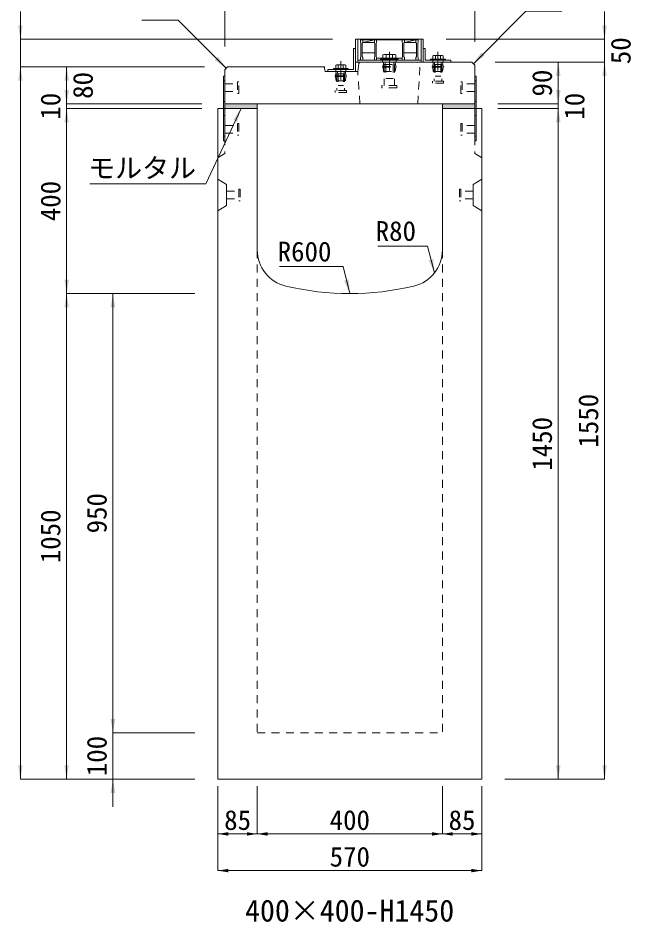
# Model space of a CAD drawing. Units: millimetres at full size. Extents: x -1934 to 78146, y -143454 to -112471.
# Drawn here: x 57435 to 58760, y -134144 to -132190 of the extents above; entities that cross this region are included whole.
import ezdxf
from ezdxf.enums import TextEntityAlignment as Align

# ---------------------------------------------------------------- set-up
doc = ezdxf.new("R2010")
doc.units = ezdxf.units.MM
doc.header["$LTSCALE"] = 23
for name, pattern in [('CHAIN', [18.5, 12, -1.5, 3.5, -1.5]), ('USER2', [1.35, 0.75, -0.6]), ('USER3', [1.35, 0.75, -0.6])]:
    doc.linetypes.add(name, pattern=pattern)
for name, color, linetype, lineweight in [('0_2', 7, 'Continuous', 13), ('インサート', 92, 'USER2', 9), ('グレーチング', 7, 'Continuous', 9), ('ジョイント', 7, 'Continuous', 5), ('モルタル', 7, 'Continuous', 13), ('作業エリア', 11, 'Continuous', 13), ('受枠', 3, 'Continuous', 13), ('寸法線', 7, 'Continuous', 13), ('引出線', 4, 'Continuous', 13), ('本体', 2, 'Continuous', 13), ('ｲﾝｻｰﾄ', 3, 'USER3', 5)]:
    doc.layers.add(name, color=color, linetype=linetype, lineweight=lineweight)
doc.layers.add('ハッチング_モルタル', color=30, linetype='Continuous')
doc.styles.add('ＭＳ ゴシック', font='')
doc.styles.get('ＭＳ ゴシック').set_extended_font_data('MS Gothic')

# ---------------------------------------------------------------- blocks, each defined once
blk = doc.blocks.new('filled_arrow')
at = {"color": 0, "linetype": 'Continuous', "lineweight": -2}
blk.add_solid([(7.5, 1.25), (0, 0), (7.5, -1.25)], dxfattribs=at)

msp = doc.modelspace()

# ---------------------------------------------------------------- hatches: boundary and pattern name
at = {"layer": 'ハッチング_モルタル'}
for points in [[(57952.11, -132385.71), (57952.11, -132375.71), (57882.11, -132375.71), (57882.11, -132385.71)], [(58422.11, -132385.71), (58422.11, -132375.71), (58352.11, -132375.71), (58352.11, -132385.71)]]:
    msp.add_hatch(color=256, dxfattribs=at).paths.add_polyline_path(points)

# ---------------------------------------------------------------- linework, layer by layer
at = {"layer": 'インサート', "linetype": 'Continuous'}
for p, q in [((58256.61, -132278.91), (58218.61, -132278.91)), ((58218.61, -132278.91), (58218.61, -132281.21)), ((58256.61, -132281.21), (58218.61, -132281.21)), ((58256.61, -132278.91), (58256.61, -132281.21)), ((58326.61, -132278.91), (58358.61, -132278.91)), ((58326.61, -132278.91), (58326.61, -132281.21)), ((58326.61, -132281.21), (58358.61, -132281.21)), ((58358.61, -132278.91), (58358.61, -132281.21)), ((58116.61, -132298.91), (58148.61, -132298.91)), ((58116.61, -132298.91), (58116.61, -132301.21)), ((58116.61, -132301.21), (58148.61, -132301.21)), ((58148.61, -132298.91), (58148.61, -132301.21))]:
    msp.add_line(p, q, dxfattribs=at)
at = {"layer": 'インサート', "linetype": 'Continuous', "lineweight": 13}
for p, q in [((58225.62, -132268.91), (58223.76, -132269.76)), ((58223.76, -132269.76), (58223.76, -132278.91)), ((58251.46, -132278.91), (58223.76, -132278.91)), ((58249.61, -132268.91), (58225.62, -132268.91)), ((58249.61, -132268.91), (58251.46, -132269.76)), ((58251.46, -132269.76), (58251.46, -132278.91)), ((58333.13, -132270.91), (58331.66, -132271.76)), ((58331.66, -132271.76), (58331.66, -132278.91)), ((58331.66, -132278.91), (58353.56, -132278.91)), ((58333.13, -132270.91), (58352.1, -132270.91)), ((58352.1, -132270.91), (58353.56, -132271.76)), ((58353.56, -132271.76), (58353.56, -132278.91)), ((58123.13, -132290.91), (58121.66, -132291.76)), ((58121.66, -132291.76), (58121.66, -132298.91)), ((58121.66, -132298.91), (58143.56, -132298.91)), ((58123.13, -132290.91), (58142.1, -132290.91)), ((58142.1, -132290.91), (58143.56, -132291.76)), ((58143.56, -132291.76), (58143.56, -132298.91))]:
    msp.add_line(p, q, dxfattribs=at)
at = {"layer": 'インサート'}
for p, q in [((58228.61, -132278.91), (58228.61, -132281.21)), ((58246.61, -132278.91), (58246.61, -132281.21)), ((58335.61, -132278.91), (58335.61, -132281.21)), ((58349.61, -132278.91), (58349.61, -132281.21)), ((58125.61, -132298.91), (58125.61, -132301.21)), ((58139.61, -132298.91), (58139.61, -132301.21)), ((58222.61, -132294.96), (58252.61, -132294.96)), ((58222.61, -132294.96), (58222.61, -132296.46)), ((58222.61, -132296.46), (58252.61, -132296.46)), ((58223.86, -132294.96), (58225.11, -132285.71)), ((58223.86, -132296.46), (58225.11, -132305.71)), ((58225.11, -132285.71), (58250.11, -132285.71)), ((58226.71, -132290.71), (58248.51, -132290.71)), ((58226.71, -132290.71), (58226.71, -132336.21)), ((58228.16, -132285.71), (58228.16, -132290.71)), ((58229.61, -132290.71), (58229.61, -132320.71)), ((58245.61, -132290.71), (58245.61, -132320.71)), ((58247.06, -132285.71), (58247.06, -132290.71)), ((58248.51, -132290.71), (58248.51, -132336.21)), ((58251.36, -132294.96), (58250.11, -132285.71)), ((58251.36, -132296.46), (58250.11, -132305.71)), ((58252.61, -132294.96), (58252.61, -132296.46)), ((58330.11, -132294.96), (58355.11, -132294.96)), ((58330.11, -132294.96), (58330.11, -132296.46)), ((58330.11, -132296.46), (58355.11, -132296.46)), ((58331.36, -132294.96), (58332.61, -132285.71)), ((58331.36, -132296.46), (58332.61, -132305.71)), ((58332.61, -132285.71), (58352.61, -132285.71)), ((58334.36, -132290.71), (58350.86, -132290.71)), ((58334.36, -132290.71), (58334.36, -132326.71)), ((58335.49, -132285.71), (58335.49, -132290.71)), ((58336.61, -132290.71), (58336.61, -132315.71)), ((58348.61, -132290.71), (58348.61, -132315.71)), ((58349.74, -132285.71), (58349.74, -132290.71)), ((58350.86, -132290.71), (58350.86, -132326.71)), ((58353.86, -132294.96), (58352.61, -132285.71)), ((58353.86, -132296.46), (58352.61, -132305.71)), ((58355.11, -132294.96), (58355.11, -132296.46)), ((58120.11, -132314.96), (58145.11, -132314.96)), ((58120.11, -132314.96), (58120.11, -132316.46)), ((58120.11, -132316.46), (58145.11, -132316.46)), ((58121.36, -132314.96), (58122.61, -132305.71)), ((58121.36, -132316.46), (58122.61, -132325.71)), ((58122.61, -132305.71), (58142.61, -132305.71)), ((58124.36, -132310.71), (58140.86, -132310.71)), ((58124.36, -132310.71), (58124.36, -132346.71)), ((58125.49, -132305.71), (58125.49, -132310.71)), ((58126.61, -132310.71), (58126.61, -132335.71)), ((58138.61, -132310.71), (58138.61, -132335.71)), ((58139.74, -132305.71), (58139.74, -132310.71)), ((58140.86, -132310.71), (58140.86, -132346.71)), ((58143.86, -132314.96), (58142.61, -132305.71)), ((58143.86, -132316.46), (58142.61, -132325.71)), ((58145.11, -132314.96), (58145.11, -132316.46)), ((58225.11, -132305.71), (58250.11, -132305.71)), ((58229.61, -132320.71), (58245.61, -132320.71)), ((58332.61, -132305.71), (58352.61, -132305.71)), ((58336.61, -132315.71), (58348.61, -132315.71)), ((57882.11, -132332.21), (57909.11, -132332.21)), ((57882.11, -132332.21), (57882.11, -132349.21)), ((57912.11, -132328.21), (57909.11, -132328.21)), ((57909.11, -132328.21), (57909.11, -132353.21)), ((57912.11, -132353.21), (57912.11, -132328.21)), ((58122.61, -132325.71), (58142.61, -132325.71)), ((58126.61, -132335.71), (58138.61, -132335.71)), ((58221.61, -132340.71), (58221.61, -132336.21)), ((58253.61, -132336.21), (58221.61, -132336.21)), ((58253.61, -132340.71), (58221.61, -132340.71)), ((58253.61, -132336.21), (58253.61, -132340.71)), ((58330.61, -132330.71), (58330.61, -132326.71)), ((58354.61, -132326.71), (58330.61, -132326.71)), ((58354.61, -132330.71), (58330.61, -132330.71)), ((58354.61, -132326.71), (58354.61, -132330.71)), ((58392.11, -132328.21), (58395.11, -132328.21)), ((58392.11, -132353.21), (58392.11, -132328.21)), ((58395.11, -132328.21), (58395.11, -132353.21)), ((58422.11, -132332.21), (58395.11, -132332.21)), ((58422.11, -132332.21), (58422.11, -132349.21)), ((57882.11, -132349.21), (57909.11, -132349.21)), ((57909.11, -132353.21), (57912.11, -132353.21)), ((58120.61, -132350.71), (58120.61, -132346.71)), ((58144.61, -132346.71), (58120.61, -132346.71)), ((58144.61, -132350.71), (58120.61, -132350.71)), ((58144.61, -132346.71), (58144.61, -132350.71)), ((58395.11, -132353.21), (58392.11, -132353.21)), ((58422.11, -132349.21), (58395.11, -132349.21))]:
    msp.add_line(p, q, dxfattribs=at)
at = {"layer": 'インサート', "linetype": 'Continuous', "lineweight": 5}
for p, q in [((58230.69, -132269.76), (58230.69, -132278.91)), ((58244.54, -132269.76), (58244.54, -132278.91)), ((58337.14, -132271.76), (58337.14, -132278.91)), ((58348.09, -132271.76), (58348.09, -132278.91)), ((58127.14, -132291.76), (58127.14, -132298.91)), ((58138.09, -132291.76), (58138.09, -132298.91))]:
    msp.add_line(p, q, dxfattribs=at)
for centre, radius, start, end in [((58227.23, -132276.42), 7.5, 62.50883, 117.49117), ((58237.61, -132297.65), 28.73, 76.05376, 103.94624), ((58248, -132276.42), 7.5, 62.50883, 117.49117), ((58334.4, -132275.76), 4.85, 55.61575, 124.38425), ((58342.61, -132289.03), 18.12, 72.41205, 107.58795), ((58350.83, -132275.76), 4.85, 55.61575, 124.38425), ((58124.4, -132295.76), 4.85, 55.61575, 124.38425), ((58132.61, -132309.03), 18.12, 72.41205, 107.58795), ((58140.83, -132295.76), 4.85, 55.61575, 124.38425)]:
    msp.add_arc(centre, radius, start, end, dxfattribs=at)
at = {"layer": 'グレーチング'}
for p, q in [((58175.11, -132237.21), (58175.11, -132243.21)), ((58175.11, -132237.21), (58300.11, -132237.21)), ((58175.11, -132243.21), (58176.11, -132244.21)), ((58180.11, -132243.21), (58179.11, -132244.21)), ((58180.11, -132237.21), (58180.11, -132243.21)), ((58180.11, -132243.21), (58205.11, -132237.21)), ((58180.11, -132243.21), (58205.11, -132243.21)), ((58205.11, -132237.21), (58205.11, -132243.21)), ((58205.11, -132243.21), (58206.11, -132244.21)), ((58210.11, -132243.21), (58209.11, -132244.21)), ((58210.11, -132237.21), (58210.11, -132243.21)), ((58265.11, -132237.21), (58265.11, -132243.21)), ((58265.11, -132243.21), (58266.11, -132244.21)), ((58270.11, -132243.21), (58269.11, -132244.21)), ((58270.11, -132243.21), (58295.11, -132237.21)), ((58270.11, -132237.21), (58270.11, -132243.21)), ((58270.11, -132243.21), (58295.11, -132243.21)), ((58295.11, -132237.21), (58295.11, -132243.21)), ((58295.11, -132243.21), (58296.11, -132244.21)), ((58300.11, -132243.21), (58299.11, -132244.21)), ((58300.11, -132237.21), (58300.11, -132243.21)), ((58176.11, -132244.21), (58176.11, -132274.21)), ((58179.11, -132244.21), (58179.11, -132274.21)), ((58206.11, -132244.21), (58206.11, -132274.21)), ((58209.11, -132244.21), (58209.11, -132274.21)), ((58266.11, -132244.21), (58266.11, -132274.21)), ((58269.11, -132244.21), (58269.11, -132274.21)), ((58296.11, -132244.21), (58296.11, -132274.21)), ((58299.11, -132244.21), (58299.11, -132274.21)), ((58175.11, -132275.21), (58176.11, -132274.21)), ((58175.11, -132281.21), (58175.11, -132275.21)), ((58175.11, -132281.21), (58180.11, -132281.21)), ((58206.11, -132265.21), (58179.11, -132265.21)), ((58180.11, -132275.21), (58179.11, -132274.21)), ((58180.11, -132281.21), (58180.11, -132275.21)), ((58205.11, -132275.21), (58206.11, -132274.21)), ((58205.11, -132281.21), (58205.11, -132275.21)), ((58205.11, -132281.21), (58210.11, -132281.21)), ((58210.11, -132275.21), (58209.11, -132274.21)), ((58210.11, -132281.21), (58210.11, -132275.21)), ((58265.11, -132276.71), (58210.11, -132276.71)), ((58265.11, -132275.21), (58266.11, -132274.21)), ((58265.11, -132281.21), (58265.11, -132275.21)), ((58265.11, -132281.21), (58270.11, -132281.21)), ((58296.11, -132265.21), (58269.11, -132265.21)), ((58270.11, -132275.21), (58269.11, -132274.21)), ((58270.11, -132281.21), (58270.11, -132275.21)), ((58295.11, -132275.21), (58296.11, -132274.21)), ((58295.11, -132281.21), (58295.11, -132275.21)), ((58295.11, -132281.21), (58300.11, -132281.21)), ((58300.11, -132275.21), (58299.11, -132274.21)), ((58300.11, -132281.21), (58300.11, -132275.21))]:
    msp.add_line(p, q, dxfattribs=at)
at = {"layer": 'ジョイント'}
for p, q in [((57878.91, -132315.71), (57882.11, -132315.71)), ((57878.91, -132315.71), (57878.91, -132455.71)), ((57882.11, -132315.71), (57882.11, -132455.71)), ((58422.11, -132315.71), (58425.31, -132315.71)), ((58422.11, -132315.71), (58422.11, -132455.71)), ((58425.31, -132315.71), (58425.31, -132455.71)), ((57878.91, -132455.71), (57882.11, -132455.71)), ((58422.11, -132455.71), (58425.31, -132455.71))]:
    msp.add_line(p, q, dxfattribs=at)
at = {"layer": 'ジョイント', "linetype": 'USER2'}
for p, q in [((57878.91, -132325.71), (57882.11, -132325.71)), ((58422.11, -132325.71), (58425.31, -132325.71)), ((57878.91, -132370.71), (57882.11, -132370.71)), ((58422.11, -132370.71), (58425.31, -132370.71)), ((57878.91, -132400.71), (57882.11, -132400.71)), ((58422.11, -132400.71), (58425.31, -132400.71)), ((57878.91, -132445.71), (57882.11, -132445.71)), ((58422.11, -132445.71), (58425.31, -132445.71))]:
    msp.add_line(p, q, dxfattribs=at)
at = {"layer": 'モルタル'}
for points in [[(57882.11, -132375.71), (57952.11, -132375.71), (57952.11, -132385.71), (57882.11, -132385.71)], [(58422.11, -132375.71), (58352.11, -132375.71), (58352.11, -132385.71), (58422.11, -132385.71)]]:
    msp.add_lwpolyline(points, close=True, dxfattribs=at)
at = {"layer": '作業エリア'}
for p, q in [((58094.65, -132295.71), (58097.11, -132295.71)), ((58097.11, -132295.71), (58097.6, -132298.13)), ((58172.11, -132285.71), (58171.73, -132288.27)), ((58174.7, -132285.71), (58172.11, -132285.71))]:
    msp.add_line(p, q, dxfattribs=at)
at = {"layer": '受枠'}
for p, q in [((58164.61, -132235.71), (58310.61, -132235.71)), ((58164.61, -132235.71), (58164.61, -132285.71)), ((58169.11, -132235.71), (58169.11, -132285.71)), ((58306.11, -132235.71), (58306.11, -132285.71)), ((58310.61, -132235.71), (58310.61, -132285.71)), ((58160.11, -132301.21), (58160.11, -132255.71)), ((58160.11, -132255.71), (58164.61, -132255.71)), ((58164.61, -132255.71), (58164.61, -132305.71)), ((58315.11, -132255.71), (58310.61, -132255.71)), ((58315.11, -132281.21), (58315.11, -132255.71)), ((58169.11, -132281.21), (58306.11, -132281.21)), ((58370.61, -132281.21), (58315.11, -132281.21)), ((58370.61, -132285.71), (58370.61, -132281.21)), ((58104.61, -132305.71), (58104.61, -132301.21)), ((58104.61, -132301.21), (58160.11, -132301.21)), ((58164.61, -132285.71), (58310.61, -132285.71)), ((58310.61, -132285.71), (58370.61, -132285.71)), ((58164.61, -132305.71), (58104.61, -132305.71))]:
    msp.add_line(p, q, dxfattribs=at)
at = {"layer": '受枠', "linetype": 'USER2'}
for p, q in [((58222.61, -132281.21), (58222.61, -132285.71)), ((58252.61, -132281.21), (58252.61, -132285.71)), ((58331.61, -132281.21), (58331.61, -132285.71)), ((58353.61, -132281.21), (58353.61, -132285.71)), ((58121.61, -132301.21), (58121.61, -132305.71)), ((58143.61, -132301.21), (58143.61, -132305.71))]:
    msp.add_line(p, q, dxfattribs=at)
at = {"layer": '受枠', "linetype": 'CHAIN'}
for p, q in [((58237.61, -132263.46), (58237.61, -132303.46)), ((58342.61, -132263.46), (58342.61, -132303.46)), ((58132.61, -132283.46), (58132.61, -132323.46))]:
    msp.add_line(p, q, dxfattribs=at)
at = {"layer": '寸法線'}
for p, q in [((57882.11, -132251.71), (57882.11, -132018.29)), ((58422.11, -132241.71), (58422.11, -132018.29)), ((58422.11, -132241.71), (58422.11, -132095.52)), ((57440.14, -132355.71), (57440.14, -132175.71)), ((58702.6, -132345.71), (58702.6, -132175.71)), ((58114.61, -132235.71), (57440.14, -132235.71)), ((58360.61, -132235.71), (58702.6, -132235.71)), ((57838.11, -132295.71), (57440.14, -132295.71)), ((57440.14, -132295.71), (57440.14, -133835.71)), ((57838.11, -132295.71), (57440.14, -132295.71)), ((57540.14, -132375.71), (57540.14, -132295.71)), ((57838.11, -132295.71), (57540.14, -132295.71)), ((58466.11, -132285.71), (58602.6, -132285.71)), ((58466.11, -132285.71), (58702.6, -132285.71)), ((58466.11, -132285.71), (58702.6, -132285.71)), ((58602.6, -132375.71), (58602.6, -132285.71)), ((58702.6, -133835.71), (58702.6, -132285.71)), ((57540.14, -132315.71), (57540.14, -132445.71)), ((58602.6, -132315.71), (58602.6, -132445.71)), ((57832.11, -132375.71), (57540.14, -132375.71)), ((57832.11, -132375.71), (57540.14, -132375.71)), ((58472.11, -132375.71), (58602.6, -132375.71)), ((58472.11, -132375.71), (58602.6, -132375.71)), ((57540.14, -132385.71), (57540.14, -132785.72)), ((57832.11, -132385.71), (57540.14, -132385.71)), ((57817.11, -132385.71), (57540.14, -132385.71)), ((58472.11, -132385.71), (58602.6, -132385.71)), ((58472.11, -132385.71), (58602.6, -132385.71)), ((58602.6, -133835.71), (58602.6, -132385.71)), ((57540.14, -133835.71), (57540.14, -132785.72)), ((57817.11, -132785.72), (57540.14, -132785.72)), ((57817.11, -132785.72), (57540.14, -132785.72)), ((57640.14, -132785.72), (57640.14, -133735.71)), ((57817.11, -132785.72), (57640.14, -132785.72)), ((57640.14, -133675.71), (57640.14, -133895.71)), ((57817.11, -133735.71), (57640.14, -133735.71)), ((57817.11, -133735.71), (57640.14, -133735.71)), ((57817.11, -133835.71), (57440.14, -133835.71)), ((57817.11, -133835.71), (57540.14, -133835.71)), ((57817.11, -133835.71), (57640.14, -133835.71)), ((58487.11, -133835.71), (58602.6, -133835.71)), ((58487.11, -133835.71), (58702.6, -133835.71))]:
    msp.add_line(p, q, dxfattribs=at)
at = {"layer": '寸法線', "lineweight": 9}
for p, q in [((57867.11, -133850.71), (57867.11, -133954.1)), ((57867.11, -133850.71), (57867.11, -134033.39)), ((57952.11, -133850.71), (57952.11, -133954.1)), ((57952.11, -133850.71), (57952.11, -133954.1)), ((58352.11, -133850.71), (58352.11, -133954.1)), ((58352.11, -133850.71), (58352.11, -133954.1)), ((58437.11, -133850.71), (58437.11, -133954.1)), ((58437.11, -133850.71), (58437.11, -134033.39)), ((57867.11, -133954.1), (57952.11, -133954.1)), ((57952.11, -133954.1), (58352.11, -133954.1)), ((58352.11, -133954.1), (58437.11, -133954.1)), ((57867.11, -134033.39), (58437.11, -134033.39))]:
    msp.add_line(p, q, dxfattribs=at)
at = {"layer": '引出線'}
for points in [[(58419.11, -132288.71), (58532.49, -132175.34), (58610.49, -132175.34)], [(57885.11, -132298.71), (57780.95, -132194.55), (57702.95, -132194.55)], [(57917.11, -132385.71), (57841.17, -132548.57), (57590.26, -132548.57)], [(58334.87, -132741.29), (58320.16, -132683.09), (58212.47, -132683.09)], [(58152.12, -132785.72), (58137.41, -132727.51), (58000.48, -132727.51)]]:
    msp.add_lwpolyline(points, dxfattribs=at)
at = {"layer": '本体'}
for p, q in [((57882.11, -132301.71), (57888.11, -132295.71)), ((57882.11, -132301.71), (57882.11, -132385.71)), ((57888.11, -132295.71), (58094.65, -132295.71)), ((58097.6, -132298.13), (58099.11, -132305.71)), ((58171.73, -132288.27), (58169.11, -132305.71)), ((58174.7, -132285.71), (58416.11, -132285.71)), ((58416.11, -132285.71), (58422.11, -132291.71)), ((58422.11, -132291.71), (58422.11, -132385.71)), ((58099.11, -132305.71), (58169.11, -132305.71)), ((57882.11, -132375.71), (58422.11, -132375.71)), ((57882.11, -132385.71), (57952.11, -132385.71)), ((58352.11, -132385.71), (58422.11, -132385.71))]:
    msp.add_line(p, q, dxfattribs=at)
at = {"layer": '本体', "linetype": 'USER2', "lineweight": 15}
for p, q in [((58299.11, -132375.71), (58304.11, -132285.71)), ((58174.11, -132375.71), (58169.11, -132305.71))]:
    msp.add_line(p, q, dxfattribs=at)
at = {"layer": '本体', "lineweight": 20}
for p, q in [((57867.11, -133835.71), (57867.11, -132385.71)), ((57952.11, -132385.71), (57867.11, -132385.71)), ((57952.11, -132691.68), (57952.11, -132385.71)), ((58352.11, -132691.68), (58352.11, -132385.71)), ((58437.11, -132385.71), (58352.11, -132385.71)), ((58422.11, -132385.71), (58352.11, -132385.71)), ((58437.11, -133835.71), (58437.11, -132385.71)), ((57867.11, -133835.71), (58437.11, -133835.71))]:
    msp.add_line(p, q, dxfattribs=at)
at = {"layer": '本体', "linetype": 'USER3', "lineweight": 9}
for p, q in [((57882.11, -132385.71), (57882.11, -132482.71)), ((58422.11, -132385.71), (58422.11, -132482.71)), ((57882.11, -132482.71), (57867.11, -132492.21)), ((58422.11, -132482.71), (58437.11, -132492.21)), ((57952.11, -132691.68), (57952.11, -133735.71)), ((58352.11, -132691.68), (58352.11, -133735.71)), ((57952.11, -133735.71), (58352.11, -133735.71))]:
    msp.add_line(p, q, dxfattribs=at)
at = {"layer": '本体', "lineweight": 9}
for p, q in [((57867.11, -132538.72), (57885.31, -132550.22)), ((57885.31, -132550.22), (57885.31, -132595.21)), ((58437.11, -132538.72), (58418.91, -132550.22)), ((58418.91, -132550.22), (58418.91, -132595.21)), ((57867.11, -132606.71), (57885.31, -132595.21)), ((58437.11, -132606.71), (58418.91, -132595.21))]:
    msp.add_line(p, q, dxfattribs=at)
at = {"layer": '本体'}
for centre, start, end in [((58094.65, -132298.71), 11.30993, 90), ((58174.7, -132288.71), 90, 171.46923)]:
    msp.add_arc(centre, 3, start, end, dxfattribs=at)
at = {"layer": '本体', "lineweight": 20}
for centre, radius, start, end in [((58032.11, -132691.68), 80, 180, 256.6576), ((58272.11, -132691.68), 80, 283.34225, 0), ((58152.12, -132185.72), 600, 256.6576, 283.34225)]:
    msp.add_arc(centre, radius, start, end, dxfattribs=at)
at = {"layer": 'ｲﾝｻｰﾄ'}
for p, q in [((57909.11, -132418.22), (57912.11, -132418.22)), ((57909.11, -132418.22), (57909.11, -132443.21)), ((57912.11, -132418.22), (57912.11, -132443.21)), ((58392.11, -132418.22), (58392.11, -132443.21)), ((58395.12, -132418.22), (58392.11, -132418.22)), ((58395.12, -132418.22), (58395.12, -132443.21)), ((57882.11, -132422.21), (57909.11, -132422.21)), ((58422.12, -132422.21), (58395.12, -132422.21)), ((57882.11, -132439.22), (57909.11, -132439.22)), ((57909.11, -132443.21), (57912.11, -132443.21)), ((58395.12, -132443.21), (58392.11, -132443.21)), ((58422.12, -132439.22), (58395.12, -132439.22)), ((57885.31, -132564.21), (57912.31, -132564.21)), ((57885.31, -132564.21), (57885.31, -132581.22)), ((57912.31, -132560.22), (57912.31, -132585.21)), ((57912.31, -132560.22), (57915.32, -132560.22)), ((57915.32, -132560.22), (57915.32, -132585.21)), ((58391.91, -132560.22), (58388.91, -132560.22)), ((58388.91, -132560.22), (58388.91, -132585.21)), ((58391.91, -132560.22), (58391.91, -132585.21)), ((58418.91, -132564.21), (58391.91, -132564.21)), ((58418.91, -132564.21), (58418.91, -132581.22)), ((57885.31, -132581.22), (57912.31, -132581.22)), ((57912.31, -132585.21), (57915.32, -132585.21)), ((58391.91, -132585.21), (58388.91, -132585.21)), ((58418.91, -132581.22), (58391.91, -132581.22))]:
    msp.add_line(p, q, dxfattribs=at)

# ---------------------------------------------------------------- block references
at = {"layer": '寸法線', "xscale": 4, "yscale": 4}
for p, rotation in [((57440.14, -132235.71), 90), ((58702.6, -132235.71), 90), ((57440.14, -132295.71), 270), ((57440.14, -132295.71), 270), ((57540.14, -132295.71), 270), ((58602.6, -132285.71), 270), ((58702.6, -132285.71), 270), ((58702.6, -132285.71), 270), ((57540.14, -132375.71), 90), ((57540.14, -132375.71), 90), ((58602.6, -132375.71), 90), ((58602.6, -132375.71), 90), ((57540.14, -132385.71), 270), ((57540.14, -132385.71), 270), ((58602.6, -132385.71), 270), ((58602.6, -132385.71), 270), ((57540.14, -132785.72), 90), ((57540.14, -132785.72), 270), ((57640.14, -132785.72), 270), ((57640.14, -133735.71), 90), ((57640.14, -133735.71), 90), ((57440.14, -133835.71), 90), ((57540.14, -133835.71), 90), ((58602.6, -133835.71), 90), ((58702.6, -133835.71), 90), ((57640.14, -133835.71), 270)]:
    msp.add_blockref('filled_arrow', p, dxfattribs=dict(at, rotation=rotation))
at = {"layer": '寸法線', "lineweight": 9, "xscale": 3, "yscale": 3}
for p in [(57867.11, -133954.1), (57952.11, -133954.1), (58352.11, -133954.1), (57867.11, -134033.39)]:
    msp.add_blockref('filled_arrow', p, dxfattribs=at)
at = {"layer": '寸法線', "lineweight": 9, "xscale": 3, "yscale": 3, "rotation": 180}
for p in [(57952.11, -133954.1), (58352.11, -133954.1), (58437.11, -133954.1), (58437.11, -134033.39)]:
    msp.add_blockref('filled_arrow', p, dxfattribs=at)
at = {"layer": '引出線', "xscale": 4, "yscale": 4}
for p, rotation in [((57885.11, -132298.71), 135), ((58419.11, -132288.71), 45), ((57917.11, -132385.71), 245), ((58334.87, -132741.29), 104.2), ((58152.12, -132785.72), 104.2)]:
    msp.add_blockref('filled_arrow', p, dxfattribs=dict(at, rotation=rotation))

# ---------------------------------------------------------------- texts
at = {"layer": '0_2', "style": 'ＭＳ ゴシック'}
msp.add_text('400×400-H1450', height=47.47, dxfattribs=at).set_placement((58151.63, -134119.86), align=Align.MIDDLE_CENTER)
at = {"layer": '寸法線', "style": 'ＭＳ ゴシック'}
for s, p in [('50', (58737.6, -132260.71)), ('80', (57575.14, -132335.71)), ('90', (58567.6, -132330.71)), ('10', (57505.14, -132380.71)), ('10', (58637.6, -132380.71)), ('400', (57505.14, -132585.72)), ('1550', (58667.6, -133060.71)), ('1450', (58567.6, -133110.71)), ('950', (57605.14, -133260.71)), ('1050', (57505.14, -133310.71)), ('100', (57605.14, -133785.71))]:
    msp.add_text(s, height=42.72, rotation=90, dxfattribs=at).set_placement(p, align=Align.MIDDLE_CENTER)
for s, p in [('85', (57909.61, -133924.1)), ('400', (58152.11, -133924.1)), ('85', (58394.61, -133924.1)), ('570', (58152.11, -134003.39))]:
    msp.add_text(s, height=42.72, dxfattribs=at).set_placement(p, align=Align.MIDDLE_CENTER)
at = {"layer": '引出線', "style": 'ＭＳ ゴシック'}
msp.add_text('モルタル', height=42.72, dxfattribs=at).set_placement((57703.21, -132492.97), align=Align.TOP_CENTER)
for s, p in [('R80', (58295.16, -132629.09)), ('R600', (58112.41, -132673.51))]:
    msp.add_text(s, height=42.72, dxfattribs=at).set_placement(p, align=Align.TOP_RIGHT)

doc.saveas('drawing.dxf')
